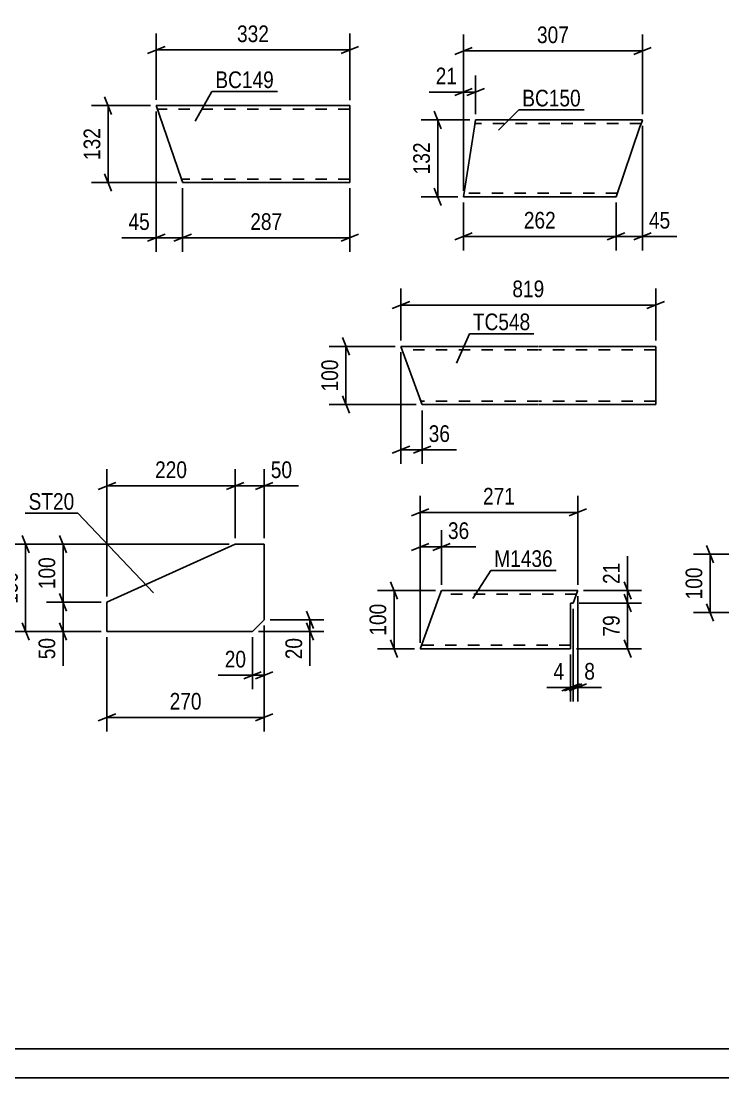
# Model space of a CAD drawing. Header units: millimetres. Extents: x 0 to 420, y 0 to 297.
# Drawn here: x 86.8 to 207.3, y 0 to 181.5 of the extents above; entities that cross this region are included whole.
import ezdxf

# ---------------------------------------------------------------- set-up
doc = ezdxf.new("R2010")
doc.units = ezdxf.units.MM
doc.linetypes.add('DXK_LINE_DOT2', pattern=[3.9198, 1.9599, -1.9599])
doc.styles.add('Arial Narrow', font='ARIALN.TTF', dxfattribs={"height": 0.2})

# ---------------------------------------------------------------- blocks, each defined once
blk = doc.blocks.new('Unknown-389636933-1163 - 19273')
at = {"color": 5, "linetype": 'Continuous'}
for p, q in [((5, 5), (415, 5)), ((0, 0), (420, 0))]:
    blk.add_line(p, q, dxfattribs=at)
blk = doc.blocks.new('Part-389636933-12531 - 12530')
at = {"color": 2, "linetype": 'Continuous'}
for p, q in [((143.19, 167.01), (109.98, 167.01)), ((114.25, 154.55), (109.98, 167.01)), ((143.19, 167.01), (143.19, 166.92)), ((143.19, 166.92), (143.19, 166.66)), ((143.19, 166.66), (143.19, 165.81)), ((143.19, 165.81), (143.19, 155.01)), ((114.47, 153.9), (114.25, 154.55)), ((143.19, 153.81), (143.19, 155.01)), ((114.47, 153.9), (114.5, 153.81)), ((114.5, 153.81), (143.19, 153.81))]:
    blk.add_line(p, q, dxfattribs=at)
at = {"color": 7, "linetype": 'DXK_LINE_DOT2'}
for p, q in [((143.19, 166.66), (143.19, 167.01)), ((143.19, 166.41), (110.19, 166.41)), ((143.19, 166.27), (143.19, 165.81)), ((114.25, 154.55), (114.38, 154.16)), ((143.19, 154.41), (114.3, 154.41)), ((143.19, 154.41), (143.19, 155.01)), ((143.19, 154.45), (143.19, 154.41)), ((143.19, 153.81), (143.19, 153.9))]:
    blk.add_line(p, q, dxfattribs=at)
blk = doc.blocks.new('Part-389636933-19710 - 19709')
at = {"color": 2, "linetype": 'Continuous'}
for p, q in [((175.62, 125.66), (151.98, 125.66)), ((151.98, 125.66), (155.19, 116.86)), ((195.72, 125.66), (175.72, 125.66)), ((195.72, 125.66), (195.72, 116.86)), ((155.59, 115.75), (155.19, 116.86)), ((195.72, 115.66), (195.72, 116.86)), ((155.59, 115.75), (155.62, 115.66)), ((155.62, 115.66), (175.62, 115.66)), ((175.72, 115.66), (195.72, 115.66))]:
    blk.add_line(p, q, dxfattribs=at)
at = {"color": 7, "linetype": 'DXK_LINE_DOT2'}
for p, q in [((175.62, 125.06), (152.2, 125.06)), ((195.72, 125.06), (175.72, 125.06)), ((155.19, 116.86), (155.5, 116.01)), ((175.62, 116.26), (155.41, 116.26)), ((195.72, 116.26), (175.72, 116.26))]:
    blk.add_line(p, q, dxfattribs=at)
blk = doc.blocks.new('Part-389636933-12538 - 12537')
at = {"color": 2, "linetype": 'Continuous'}
for p, q in [((164.8, 164.55), (164.61, 163.35)), ((164.8, 164.55), (193.44, 164.55)), ((193.32, 164.2), (193.02, 163.35)), ((193.4, 164.46), (193.32, 164.2)), ((193.44, 164.55), (193.4, 164.46)), ((164.61, 163.35), (162.73, 151.35)), ((193.02, 163.35), (188.91, 151.35)), ((188.91, 151.35), (162.73, 151.35))]:
    blk.add_line(p, q, dxfattribs=at)
at = {"color": 7, "linetype": 'DXK_LINE_DOT2'}
for p, q in [((193.23, 163.95), (164.71, 163.95)), ((164.79, 164.46), (164.75, 164.2)), ((164.8, 164.55), (164.79, 164.46)), ((193.44, 164.55), (193.32, 164.2)), ((162.83, 151.99), (162.82, 151.95)), ((162.82, 151.95), (162.83, 151.99)), ((189.12, 151.95), (162.82, 151.95)), ((162.84, 152.09), (162.83, 151.99)), ((162.83, 151.99), (162.84, 152.09))]:
    blk.add_line(p, q, dxfattribs=at)
blk = doc.blocks.new('Part-389636933-10124 - 10123')
at = {"color": 2, "linetype": 'Continuous'}
for p, q in [((123.51, 91.69), (101.51, 81.69)), ((128.51, 91.69), (123.51, 91.69)), ((128.51, 78.69), (128.51, 91.69)), ((101.51, 81.69), (101.51, 76.69)), ((126.51, 76.69), (128.51, 78.69)), ((101.51, 76.69), (126.51, 76.69))]:
    blk.add_line(p, q, dxfattribs=at)
blk = doc.blocks.new('Part-389636933-26914 - 26913')
at = {"color": 2, "linetype": 'Continuous'}
for p, q in [((158.93, 83.72), (158.49, 82.52)), ((182.34, 83.72), (158.93, 83.72)), ((182.3, 83.62), (181.56, 81.57)), ((182.34, 83.72), (182.3, 83.62)), ((155.32, 73.81), (158.49, 82.52)), ((181.12, 73.72), (181.12, 81.57)), ((181.12, 81.57), (181.56, 81.57)), ((155.29, 73.72), (155.32, 73.81)), ((181.12, 73.72), (155.29, 73.72))]:
    blk.add_line(p, q, dxfattribs=at)
at = {"color": 7, "linetype": 'DXK_LINE_DOT2'}
for p, q in [((182.12, 83.12), (158.71, 83.12)), ((155.29, 73.72), (155.29, 73.72)), ((155.51, 74.32), (155.52, 74.36)), ((181.12, 74.32), (155.51, 74.32))]:
    blk.add_line(p, q, dxfattribs=at)
blk = doc.blocks.new('StraightDimension-389636933-12669 - 12530')
at = {"color": 7, "linetype": 'Continuous'}
for p, q in [((109.98, 168.01), (109.98, 179.43)), ((143.19, 167.96), (143.19, 179.43)), ((111.48, 177.18), (108.48, 175.98)), ((109.98, 176.58), (143.19, 176.58)), ((141.69, 175.98), (144.69, 177.18))]:
    blk.add_line(p, q, dxfattribs=at)
at = {"color": 0}
blk.add_wipeout([(129.93, 177.33), (129.93, 181.53), (123.24, 181.53), (123.24, 177.33)], dxfattribs=at)
at = {"color": 3, "style": 'Arial Narrow'}
blk.add_text('332', height=2.863, dxfattribs=at).set_placement((123.84, 177.93))
blk = doc.blocks.new('StraightDimension-389636933-12589 - 12530')
at = {"color": 7, "linetype": 'Continuous'}
for p, q in [((114.5, 152.81), (114.5, 141.91)), ((143.19, 152.81), (143.19, 141.91)), ((116, 144.91), (113, 143.71)), ((114.5, 144.31), (143.19, 144.31)), ((141.69, 143.71), (144.69, 144.91))]:
    blk.add_line(p, q, dxfattribs=at)
at = {"color": 0}
blk.add_wipeout([(132.19, 145.06), (132.19, 149.26), (125.51, 149.26), (125.51, 145.06)], dxfattribs=at)
at = {"color": 3, "style": 'Arial Narrow'}
blk.add_text('287', height=2.863, dxfattribs=at).set_placement((126.11, 145.66))
blk = doc.blocks.new('StraightDimension-389636933-12590 - 12530')
at = {"color": 7, "linetype": 'Continuous'}
for p, q in [((109.98, 166.01), (109.98, 141.91)), ((114.5, 152.81), (114.5, 141.91)), ((108.48, 143.71), (111.48, 144.91)), ((109.98, 144.31), (114.5, 144.31)), ((116, 144.91), (113, 143.71))]:
    blk.add_line(p, q, dxfattribs=at)
at = {"color": 0}
blk.add_wipeout([(109.45, 145.06), (109.45, 149.26), (104.6, 149.26), (104.6, 145.06)], dxfattribs=at)
at = {"color": 7, "linetype": 'Continuous'}
blk.add_line((109.98, 144.31), (104.07, 144.31), dxfattribs=at)
blk.add_line((109.98, 144.31), (104.07, 144.31), dxfattribs=at)
at = {"color": 3, "style": 'Arial Narrow'}
blk.add_text('45', height=2.863, dxfattribs=at).set_placement((105.2, 145.66))
blk = doc.blocks.new('StraightDimension-389636933-12639 - 12530')
at = {"color": 7, "linetype": 'Continuous'}
for p, q in [((108.98, 167.01), (98.86, 167.01)), ((102.31, 165.51), (101.11, 168.51)), ((101.71, 153.81), (101.71, 167.01)), ((101.11, 155.31), (102.31, 152.31)), ((113.5, 153.81), (98.86, 153.81))]:
    blk.add_line(p, q, dxfattribs=at)
at = {"color": 0}
blk.add_wipeout([(100.96, 163.75), (96.76, 163.75), (96.76, 157.07), (100.96, 157.07)], dxfattribs=at)
at = {"color": 3, "style": 'Arial Narrow'}
blk.add_text('132', height=2.863, rotation=90.0002, dxfattribs=at).set_placement((100.36, 157.67))
blk = doc.blocks.new('StraightDimension-389636933-20212 - 19709')
at = {"color": 7, "linetype": 'Continuous'}
for p, q in [((151.98, 124.66), (151.98, 105.49)), ((155.62, 114.66), (155.62, 105.49)), ((150.48, 107.29), (153.48, 108.49)), ((151.98, 107.89), (155.62, 107.89)), ((157.12, 108.49), (154.12, 107.29))]:
    blk.add_line(p, q, dxfattribs=at)
at = {"color": 0}
blk.add_wipeout([(161, 108.64), (161, 112.84), (156.15, 112.84), (156.15, 108.64)], dxfattribs=at)
at = {"color": 7, "linetype": 'Continuous'}
blk.add_line((155.62, 107.89), (161.53, 107.89), dxfattribs=at)
blk.add_line((155.62, 107.89), (161.53, 107.89), dxfattribs=at)
at = {"color": 3, "style": 'Arial Narrow'}
blk.add_text('36', height=2.863, dxfattribs=at).set_placement((156.75, 109.24))
blk = doc.blocks.new('StraightDimension-389636933-28063 - 19709')
at = {"color": 7, "linetype": 'Continuous'}
for p, q in [((151.98, 126.66), (151.98, 135.61)), ((195.72, 126.66), (195.72, 135.61)), ((153.48, 133.36), (150.48, 132.16)), ((151.98, 132.76), (195.72, 132.76)), ((194.22, 132.16), (197.22, 133.36))]:
    blk.add_line(p, q, dxfattribs=at)
at = {"color": 0}
blk.add_wipeout([(177.2, 133.51), (177.2, 137.71), (170.51, 137.71), (170.51, 133.51)], dxfattribs=at)
at = {"color": 3, "style": 'Arial Narrow'}
blk.add_text('819', height=2.863, dxfattribs=at).set_placement((171.11, 134.11))
blk = doc.blocks.new('StraightDimension-389636933-20178 - 19709')
at = {"color": 7, "linetype": 'Continuous'}
for p, q in [((141.93, 127.16), (143.13, 124.16)), ((150.98, 125.66), (139.68, 125.66)), ((142.53, 115.66), (142.53, 125.66)), ((143.13, 114.16), (141.93, 117.16)), ((154.62, 115.66), (139.68, 115.66))]:
    blk.add_line(p, q, dxfattribs=at)
at = {"color": 0}
blk.add_wipeout([(141.78, 124), (137.58, 124), (137.58, 117.31), (141.78, 117.31)], dxfattribs=at)
at = {"color": 3, "style": 'Arial Narrow'}
blk.add_text('100', height=2.863, rotation=90.0002, dxfattribs=at).set_placement((141.18, 117.91))
blk = doc.blocks.new('StraightDimension-389636933-12734 - 12537')
at = {"color": 7, "linetype": 'Continuous'}
for p, q in [((162.73, 150.35), (162.73, 142.15)), ((188.91, 150.35), (188.91, 142.15)), ((164.23, 145.15), (161.23, 143.95)), ((162.73, 144.55), (188.91, 144.55)), ((187.41, 143.95), (190.41, 145.15))]:
    blk.add_line(p, q, dxfattribs=at)
at = {"color": 0}
blk.add_wipeout([(179.16, 145.3), (179.16, 149.5), (172.48, 149.5), (172.48, 145.3)], dxfattribs=at)
at = {"color": 3, "style": 'Arial Narrow'}
blk.add_text('262', height=2.863, dxfattribs=at).set_placement((173.08, 145.9))
blk = doc.blocks.new('StraightDimension-389636933-12694 - 12537')
at = {"color": 7, "linetype": 'Continuous'}
for p, q in [((162.73, 152.35), (162.73, 172.18)), ((164.8, 165.55), (164.8, 172.18)), ((161.23, 168.73), (164.23, 169.93)), ((162.73, 169.33), (164.8, 169.33)), ((166.3, 169.93), (163.3, 168.73))]:
    blk.add_line(p, q, dxfattribs=at)
at = {"color": 0}
blk.add_wipeout([(162.2, 170.08), (162.2, 174.28), (157.35, 174.28), (157.35, 170.08)], dxfattribs=at)
at = {"color": 7, "linetype": 'Continuous'}
blk.add_line((162.73, 169.33), (156.82, 169.33), dxfattribs=at)
blk.add_line((162.73, 169.33), (156.82, 169.33), dxfattribs=at)
at = {"color": 3, "style": 'Arial Narrow'}
blk.add_text('21', height=2.863, dxfattribs=at).set_placement((157.95, 170.68))
blk = doc.blocks.new('StraightDimension-389636933-12733 - 12537')
at = {"color": 7, "linetype": 'Continuous'}
for p, q in [((193.44, 163.55), (193.44, 142.15)), ((188.91, 150.35), (188.91, 142.15)), ((187.41, 143.95), (190.41, 145.15)), ((188.91, 144.55), (193.44, 144.55)), ((194.94, 145.15), (191.94, 143.95))]:
    blk.add_line(p, q, dxfattribs=at)
at = {"color": 0}
blk.add_wipeout([(198.82, 145.3), (198.82, 149.5), (193.96, 149.5), (193.96, 145.3)], dxfattribs=at)
at = {"color": 7, "linetype": 'Continuous'}
blk.add_line((193.44, 144.55), (199.34, 144.55), dxfattribs=at)
blk.add_line((193.44, 144.55), (199.34, 144.55), dxfattribs=at)
at = {"color": 3, "style": 'Arial Narrow'}
blk.add_text('45', height=2.863, dxfattribs=at).set_placement((194.56, 145.9))
blk = doc.blocks.new('StraightDimension-389636933-12797 - 12537')
at = {"color": 7, "linetype": 'Continuous'}
for p, q in [((158.9, 163.05), (157.7, 166.05)), ((163.8, 164.55), (155.45, 164.55)), ((158.3, 151.35), (158.3, 164.55)), ((157.7, 152.85), (158.9, 149.85)), ((161.73, 151.35), (155.45, 151.35))]:
    blk.add_line(p, q, dxfattribs=at)
at = {"color": 0}
blk.add_wipeout([(157.55, 161.29), (153.35, 161.29), (153.35, 154.61), (157.55, 154.61)], dxfattribs=at)
at = {"color": 3, "style": 'Arial Narrow'}
blk.add_text('132', height=2.863, rotation=90.0002, dxfattribs=at).set_placement((156.95, 155.21))
blk = doc.blocks.new('StraightDimension-389636933-12771 - 12537')
at = {"color": 7, "linetype": 'Continuous'}
for p, q in [((162.73, 152.35), (162.73, 179.25)), ((193.44, 165.55), (193.44, 179.25)), ((164.23, 177), (161.23, 175.8)), ((162.73, 176.4), (193.44, 176.4)), ((191.94, 175.8), (194.94, 177))]:
    blk.add_line(p, q, dxfattribs=at)
at = {"color": 0}
blk.add_wipeout([(181.42, 177.15), (181.42, 181.35), (174.74, 181.35), (174.74, 177.15)], dxfattribs=at)
at = {"color": 3, "style": 'Arial Narrow'}
blk.add_text('307', height=2.863, dxfattribs=at).set_placement((175.34, 177.75))
blk = doc.blocks.new('StraightDimension-389636933-10539 - 10123')
at = {"color": 7, "linetype": 'Continuous'}
for p, q in [((135.76, 80.19), (136.96, 77.19)), ((129.51, 78.69), (138.76, 78.69)), ((136.96, 75.19), (135.76, 78.19)), ((136.36, 76.69), (136.36, 78.69)), ((127.51, 76.69), (138.76, 76.69))]:
    blk.add_line(p, q, dxfattribs=at)
at = {"color": 0}
blk.add_wipeout([(135.61, 76.17), (131.41, 76.17), (131.41, 71.31), (135.61, 71.31)], dxfattribs=at)
at = {"color": 7, "linetype": 'Continuous'}
blk.add_line((136.36, 76.69), (136.36, 70.78), dxfattribs=at)
blk.add_line((136.36, 76.69), (136.36, 70.78), dxfattribs=at)
at = {"color": 3, "style": 'Arial Narrow'}
blk.add_text('20', height=2.863, rotation=90.0002, dxfattribs=at).set_placement((135.01, 71.91))
blk = doc.blocks.new('StraightDimension-389636933-10531 - 10123')
at = {"color": 7, "linetype": 'Continuous'}
for p, q in [((128.51, 77.69), (128.51, 66.75)), ((126.51, 75.69), (126.51, 66.75)), ((125.01, 68.55), (128.01, 69.75)), ((126.51, 69.15), (128.51, 69.15)), ((130.01, 69.75), (127.01, 68.55))]:
    blk.add_line(p, q, dxfattribs=at)
at = {"color": 0}
blk.add_wipeout([(125.98, 69.9), (125.98, 74.1), (121.13, 74.1), (121.13, 69.9)], dxfattribs=at)
at = {"color": 7, "linetype": 'Continuous'}
blk.add_line((126.51, 69.15), (120.6, 69.15), dxfattribs=at)
blk.add_line((126.51, 69.15), (120.6, 69.15), dxfattribs=at)
at = {"color": 3, "style": 'Arial Narrow'}
blk.add_text('20', height=2.863, dxfattribs=at).set_placement((121.73, 70.5))
blk = doc.blocks.new('StraightDimension-389636933-10543 - 10123')
at = {"color": 7, "linetype": 'Continuous'}
for p, q in [((93.37, 93.19), (94.57, 90.19)), ((122.51, 91.69), (91.12, 91.69)), ((93.97, 81.69), (93.97, 91.69)), ((100.51, 81.69), (91.12, 81.69)), ((94.57, 80.19), (93.37, 83.19))]:
    blk.add_line(p, q, dxfattribs=at)
at = {"color": 0}
blk.add_wipeout([(93.22, 90.03), (89.02, 90.03), (89.02, 83.35), (93.22, 83.35)], dxfattribs=at)
at = {"color": 3, "style": 'Arial Narrow'}
blk.add_text('100', height=2.863, rotation=90.0002, dxfattribs=at).set_placement((92.62, 83.95))
blk = doc.blocks.new('StraightDimension-389636933-10544 - 10123')
at = {"color": 7, "linetype": 'Continuous'}
for p, q in [((100.51, 81.69), (91.12, 81.69)), ((93.37, 83.19), (94.57, 80.19)), ((93.97, 76.69), (93.97, 81.69)), ((94.57, 75.19), (93.37, 78.19)), ((100.51, 76.69), (91.12, 76.69))]:
    blk.add_line(p, q, dxfattribs=at)
at = {"color": 0}
blk.add_wipeout([(93.22, 76.17), (89.02, 76.17), (89.02, 71.31), (93.22, 71.31)], dxfattribs=at)
at = {"color": 7, "linetype": 'Continuous'}
blk.add_line((93.97, 76.69), (93.97, 70.78), dxfattribs=at)
blk.add_line((93.97, 76.69), (93.97, 70.78), dxfattribs=at)
at = {"color": 3, "style": 'Arial Narrow'}
blk.add_text('50', height=2.863, rotation=90.0002, dxfattribs=at).set_placement((92.62, 71.91))
blk = doc.blocks.new('StraightDimension-389636933-10549 - 10123')
at = {"color": 7, "linetype": 'Continuous'}
for p, q in [((128.51, 77.69), (128.51, 59.51)), ((101.51, 75.69), (101.51, 59.51)), ((103.01, 62.51), (100.01, 61.31)), ((101.51, 61.91), (128.51, 61.91)), ((127.01, 61.31), (130.01, 62.51))]:
    blk.add_line(p, q, dxfattribs=at)
at = {"color": 0}
blk.add_wipeout([(118.35, 62.66), (118.35, 66.86), (111.67, 66.86), (111.67, 62.66)], dxfattribs=at)
at = {"color": 3, "style": 'Arial Narrow'}
blk.add_text('270', height=2.863, dxfattribs=at).set_placement((112.27, 63.26))
blk = doc.blocks.new('StraightDimension-389636933-10553 - 10123')
at = {"color": 7, "linetype": 'Continuous'}
for p, q in [((88.13, 90.19), (86.93, 93.19)), ((122.51, 91.69), (84.68, 91.69)), ((87.53, 76.69), (87.53, 91.69)), ((86.93, 78.19), (88.13, 75.19)), ((100.51, 76.69), (84.68, 76.69))]:
    blk.add_line(p, q, dxfattribs=at)
at = {"color": 0}
blk.add_wipeout([(86.78, 87.53), (82.58, 87.53), (82.58, 80.85), (86.78, 80.85)], dxfattribs=at)
at = {"color": 3, "style": 'Arial Narrow'}
blk.add_text('150', height=2.863, rotation=90.0002, dxfattribs=at).set_placement((86.18, 81.45))
blk = doc.blocks.new('StraightDimension-389636933-16657 - 10123')
at = {"color": 7, "linetype": 'Continuous'}
for p, q in [((123.51, 92.69), (123.51, 104.54)), ((128.51, 92.69), (128.51, 104.54)), ((122.01, 101.09), (125.01, 102.29)), ((123.51, 101.69), (128.51, 101.69)), ((130.01, 102.29), (127.01, 101.09))]:
    blk.add_line(p, q, dxfattribs=at)
at = {"color": 0}
blk.add_wipeout([(133.89, 102.44), (133.89, 106.64), (129.03, 106.64), (129.03, 102.44)], dxfattribs=at)
at = {"color": 7, "linetype": 'Continuous'}
blk.add_line((128.51, 101.69), (134.41, 101.69), dxfattribs=at)
blk.add_line((128.51, 101.69), (134.41, 101.69), dxfattribs=at)
at = {"color": 3, "style": 'Arial Narrow'}
blk.add_text('50', height=2.863, dxfattribs=at).set_placement((129.63, 103.04))
blk = doc.blocks.new('StraightDimension-389636933-16658 - 10123')
at = {"color": 7, "linetype": 'Continuous'}
for p, q in [((101.51, 82.69), (101.51, 104.54)), ((123.51, 92.69), (123.51, 104.54)), ((103.01, 102.29), (100.01, 101.09)), ((101.51, 101.69), (123.51, 101.69)), ((122.01, 101.09), (125.01, 102.29))]:
    blk.add_line(p, q, dxfattribs=at)
at = {"color": 0}
blk.add_wipeout([(115.85, 102.44), (115.85, 106.64), (109.17, 106.64), (109.17, 102.44)], dxfattribs=at)
at = {"color": 3, "style": 'Arial Narrow'}
blk.add_text('220', height=2.863, dxfattribs=at).set_placement((109.77, 103.04))
blk = doc.blocks.new('StraightDimension-389636933-28133 - 26913')
at = {"color": 7, "linetype": 'Continuous'}
for p, q in [((190.28, 83.07), (191.48, 80.07)), ((182.56, 81.57), (193.28, 81.57)), ((190.88, 73.72), (190.88, 81.57)), ((191.48, 72.22), (190.28, 75.22)), ((182.12, 73.72), (193.28, 73.72))]:
    blk.add_line(p, q, dxfattribs=at)
at = {"color": 0}
blk.add_wipeout([(190.13, 80.07), (185.93, 80.07), (185.93, 75.22), (190.13, 75.22)], dxfattribs=at)
at = {"color": 3, "style": 'Arial Narrow'}
blk.add_text('79', height=2.863, rotation=90.0002, dxfattribs=at).set_placement((189.53, 75.82))
blk = doc.blocks.new('StraightDimension-389636933-27057 - 26913')
at = {"color": 7, "linetype": 'Continuous'}
for p, q in [((155.29, 74.72), (155.29, 99.98)), ((182.34, 84.72), (182.34, 99.98)), ((156.79, 97.73), (153.79, 96.53)), ((155.29, 97.13), (182.34, 97.13)), ((180.84, 96.53), (183.84, 97.73))]:
    blk.add_line(p, q, dxfattribs=at)
at = {"color": 0}
blk.add_wipeout([(172.15, 97.88), (172.15, 102.08), (165.47, 102.08), (165.47, 97.88)], dxfattribs=at)
at = {"color": 3, "style": 'Arial Narrow'}
blk.add_text('271', height=2.863, dxfattribs=at).set_placement((166.07, 98.48))
blk = doc.blocks.new('StraightDimension-389636933-28094 - 26913')
at = {"color": 7, "linetype": 'Continuous'}
for p, q in [((155.29, 74.72), (155.29, 94.07)), ((158.93, 84.72), (158.93, 94.07)), ((153.79, 90.62), (156.79, 91.82)), ((155.29, 91.22), (158.93, 91.22)), ((160.43, 91.82), (157.43, 90.62))]:
    blk.add_line(p, q, dxfattribs=at)
at = {"color": 0}
blk.add_wipeout([(164.31, 91.97), (164.31, 96.17), (159.45, 96.17), (159.45, 91.97)], dxfattribs=at)
at = {"color": 7, "linetype": 'Continuous'}
blk.add_line((158.93, 91.22), (164.83, 91.22), dxfattribs=at)
blk.add_line((158.93, 91.22), (164.83, 91.22), dxfattribs=at)
at = {"color": 3, "style": 'Arial Narrow'}
blk.add_text('36', height=2.863, dxfattribs=at).set_placement((160.05, 92.57))
blk = doc.blocks.new('StraightDimension-389636933-28310 - 26913')
at = {"color": 7, "linetype": 'Continuous'}
for p, q in [((182.34, 82.72), (182.34, 64.66)), ((181.56, 80.57), (181.56, 64.66)), ((180.06, 66.46), (183.06, 67.66)), ((183.84, 67.66), (180.84, 66.46)), ((181.56, 67.06), (182.34, 67.06))]:
    blk.add_line(p, q, dxfattribs=at)
at = {"color": 0}
blk.add_wipeout([(185.89, 67.81), (185.89, 72.01), (182.86, 72.01), (182.86, 67.81)], dxfattribs=at)
at = {"color": 7, "linetype": 'Continuous'}
blk.add_line((182.34, 67.06), (186.42, 67.06), dxfattribs=at)
blk.add_line((182.34, 67.06), (186.42, 67.06), dxfattribs=at)
at = {"color": 3, "style": 'Arial Narrow'}
blk.add_text('8', height=2.86, dxfattribs=at).set_placement((183.46, 68.41))
blk = doc.blocks.new('StraightDimension-389636933-27031 - 26913')
at = {"color": 7, "linetype": 'Continuous'}
for p, q in [((157.93, 83.72), (147.95, 83.72)), ((150.2, 85.22), (151.4, 82.22)), ((150.8, 73.72), (150.8, 83.72)), ((151.4, 72.22), (150.2, 75.22)), ((154.29, 73.72), (147.95, 73.72))]:
    blk.add_line(p, q, dxfattribs=at)
at = {"color": 0}
blk.add_wipeout([(150.05, 82.06), (145.85, 82.06), (145.85, 75.37), (150.05, 75.37)], dxfattribs=at)
at = {"color": 3, "style": 'Arial Narrow'}
blk.add_text('100', height=2.863, rotation=90.0002, dxfattribs=at).set_placement((149.45, 75.97))
blk = doc.blocks.new('StraightDimension-389636933-28132 - 26913')
at = {"color": 7, "linetype": 'Continuous'}
for p, q in [((183.34, 83.72), (193.28, 83.72)), ((190.28, 85.22), (191.48, 82.22)), ((190.88, 81.57), (190.88, 83.72)), ((191.48, 80.07), (190.28, 83.07)), ((182.56, 81.57), (193.28, 81.57))]:
    blk.add_line(p, q, dxfattribs=at)
at = {"color": 0}
blk.add_wipeout([(190.13, 89.1), (185.93, 89.1), (185.93, 84.24), (190.13, 84.24)], dxfattribs=at)
at = {"color": 7, "linetype": 'Continuous'}
blk.add_line((190.88, 83.72), (190.88, 89.62), dxfattribs=at)
blk.add_line((190.88, 83.72), (190.88, 89.62), dxfattribs=at)
at = {"color": 3, "style": 'Arial Narrow'}
blk.add_text('21', height=2.863, rotation=90.0002, dxfattribs=at).set_placement((189.53, 84.84))
blk = doc.blocks.new('StraightDimension-389636933-28311 - 26913')
at = {"color": 7, "linetype": 'Continuous'}
for p, q in [((181.56, 80.57), (181.56, 64.66)), ((181.12, 72.72), (181.12, 64.66)), ((179.62, 66.46), (182.62, 67.66)), ((183.06, 67.66), (180.06, 66.46)), ((181.12, 67.06), (181.56, 67.06))]:
    blk.add_line(p, q, dxfattribs=at)
at = {"color": 0}
blk.add_wipeout([(180.6, 67.81), (180.6, 72.01), (177.57, 72.01), (177.57, 67.81)], dxfattribs=at)
at = {"color": 7, "linetype": 'Continuous'}
blk.add_line((181.12, 67.06), (177.05, 67.06), dxfattribs=at)
blk.add_line((181.12, 67.06), (177.05, 67.06), dxfattribs=at)
at = {"color": 3, "style": 'Arial Narrow'}
blk.add_text('4', height=2.86, dxfattribs=at).set_placement((178.17, 68.41))
blk = doc.blocks.new('StraightDimension-389636933-27110 - 26939')
at = {"color": 7, "linetype": 'Continuous'}
for p, q in [((204.47, 91.45), (205.67, 88.45)), ((210.78, 89.95), (202.22, 89.95)), ((205.07, 79.95), (205.07, 89.95)), ((214.42, 79.95), (202.22, 79.95)), ((205.67, 78.45), (204.47, 81.45))]:
    blk.add_line(p, q, dxfattribs=at)
at = {"color": 0}
blk.add_wipeout([(204.32, 88.29), (200.12, 88.29), (200.12, 81.6), (204.32, 81.6)], dxfattribs=at)
at = {"color": 3, "style": 'Arial Narrow'}
blk.add_text('100', height=2.863, rotation=90.0002, dxfattribs=at).set_placement((203.72, 82.2))
blk = doc.blocks.new('Mark-389636933-12568 - 12530')
at = {"color": 0}
blk.add_wipeout([(130.17, 170.03), (130.17, 173.03), (120.12, 173.03), (120.12, 170.03)], dxfattribs=at)
blk.add_wipeout([(130.17, 170.03), (130.17, 173.03), (120.12, 173.03), (120.12, 170.03)], dxfattribs=at)
at = {"color": 30, "linetype": 'Continuous'}
for p, q in [((116.65, 164.34), (119.52, 169.43)), ((119.52, 169.43), (130.77, 169.43))]:
    blk.add_line(p, q, dxfattribs=at)
at = {"color": 3, "style": 'Arial Narrow'}
blk.add_text('BC149', height=2.863, dxfattribs=at).set_placement((120.12, 170.03))
blk = doc.blocks.new('Mark-389636933-20229 - 19709')
at = {"color": 0}
blk.add_wipeout([(174.19, 128.44), (174.19, 131.44), (164.33, 131.44), (164.33, 128.44)], dxfattribs=at)
blk.add_wipeout([(174.19, 128.44), (174.19, 131.44), (164.33, 131.44), (164.33, 128.44)], dxfattribs=at)
at = {"color": 30, "linetype": 'Continuous'}
for p, q in [((161.53, 122.79), (163.73, 127.84)), ((163.73, 127.84), (174.79, 127.84))]:
    blk.add_line(p, q, dxfattribs=at)
at = {"color": 3, "style": 'Arial Narrow'}
blk.add_text('TC548', height=2.863, dxfattribs=at).set_placement((164.33, 128.44))
blk = doc.blocks.new('Mark-389636933-12574 - 12537')
at = {"color": 0}
blk.add_wipeout([(182.86, 166.88), (182.86, 169.88), (172.81, 169.88), (172.81, 166.88)], dxfattribs=at)
blk.add_wipeout([(182.86, 166.88), (182.86, 169.88), (172.81, 169.88), (172.81, 166.88)], dxfattribs=at)
at = {"color": 30, "linetype": 'Continuous'}
for p, q in [((168.75, 162.81), (172.21, 166.28)), ((172.21, 166.28), (183.46, 166.28))]:
    blk.add_line(p, q, dxfattribs=at)
at = {"color": 3, "style": 'Arial Narrow'}
blk.add_text('BC150', height=2.863, dxfattribs=at).set_placement((172.81, 166.88))
blk = doc.blocks.new('Mark-389636933-10646 - 10123')
at = {"color": 0}
blk.add_wipeout([(95.9, 97.59), (95.9, 100.59), (88.05, 100.59), (88.05, 97.59)], dxfattribs=at)
blk.add_wipeout([(95.9, 97.59), (95.9, 100.59), (88.05, 100.59), (88.05, 97.59)], dxfattribs=at)
at = {"color": 30, "linetype": 'Continuous'}
for p in [(87.45, 96.99), (109.5, 83.31)]:
    blk.add_line(p, (96.5, 96.99), dxfattribs=at)
at = {"color": 3, "style": 'Arial Narrow'}
blk.add_text('ST20', height=2.863, dxfattribs=at).set_placement((88.05, 97.59))
blk = doc.blocks.new('Mark-389636933-27157 - 26913')
at = {"color": 0}
blk.add_wipeout([(178.05, 87.77), (178.05, 90.77), (168, 90.77), (168, 87.77)], dxfattribs=at)
blk.add_wipeout([(178.05, 87.77), (178.05, 90.77), (168, 90.77), (168, 87.77)], dxfattribs=at)
at = {"color": 30, "linetype": 'Continuous'}
for p, q in [((164.34, 82.32), (167.4, 87.17)), ((167.4, 87.17), (178.65, 87.17))]:
    blk.add_line(p, q, dxfattribs=at)
at = {"color": 3, "style": 'Arial Narrow'}
blk.add_text('M1436', height=2.863, dxfattribs=at).set_placement((168, 87.77))

msp = doc.modelspace()

# ---------------------------------------------------------------- block references
for name in ['Unknown-389636933-1163 - 19273', 'Part-389636933-12531 - 12530', 'Part-389636933-12538 - 12537', 'Part-389636933-19710 - 19709', 'Part-389636933-10124 - 10123', 'Part-389636933-26914 - 26913']:
    msp.add_blockref(name, (0, 0))

# ---------------------------------------------------------------- next in the draw order: block references
for name in ['StraightDimension-389636933-12669 - 12530', 'StraightDimension-389636933-12694 - 12537', 'StraightDimension-389636933-12589 - 12530', 'StraightDimension-389636933-12734 - 12537', 'StraightDimension-389636933-28063 - 19709', 'StraightDimension-389636933-20212 - 19709', 'StraightDimension-389636933-10543 - 10123', 'StraightDimension-389636933-27110 - 26939', 'StraightDimension-389636933-28133 - 26913', 'StraightDimension-389636933-10539 - 10123']:
    msp.add_blockref(name, (0, 0))

# ---------------------------------------------------------------- next in the draw order: block references
for name in ['StraightDimension-389636933-12590 - 12530', 'StraightDimension-389636933-12797 - 12537', 'StraightDimension-389636933-12733 - 12537', 'Mark-389636933-20229 - 19709', 'StraightDimension-389636933-20178 - 19709', 'StraightDimension-389636933-27057 - 26913', 'StraightDimension-389636933-10544 - 10123', 'StraightDimension-389636933-10531 - 10123']:
    msp.add_blockref(name, (0, 0))

# ---------------------------------------------------------------- next in the draw order: block references
for name in ['StraightDimension-389636933-12771 - 12537', 'Mark-389636933-12568 - 12530', 'StraightDimension-389636933-12639 - 12530', 'StraightDimension-389636933-28094 - 26913', 'StraightDimension-389636933-28310 - 26913', 'StraightDimension-389636933-10549 - 10123']:
    msp.add_blockref(name, (0, 0))

# ---------------------------------------------------------------- next in the draw order: block references
for name in ['Mark-389636933-12574 - 12537', 'StraightDimension-389636933-10553 - 10123', 'Mark-389636933-27157 - 26913', 'StraightDimension-389636933-28132 - 26913', 'StraightDimension-389636933-27031 - 26913']:
    msp.add_blockref(name, (0, 0))

# ---------------------------------------------------------------- next in the draw order: block references
for name in ['StraightDimension-389636933-16657 - 10123', 'StraightDimension-389636933-28311 - 26913']:
    msp.add_blockref(name, (0, 0))

# ---------------------------------------------------------------- next in the draw order: block references
msp.add_blockref('StraightDimension-389636933-16658 - 10123', (0, 0))

# ---------------------------------------------------------------- next in the draw order: block references
msp.add_blockref('Mark-389636933-10646 - 10123', (0, 0))

doc.saveas('drawing.dxf')
